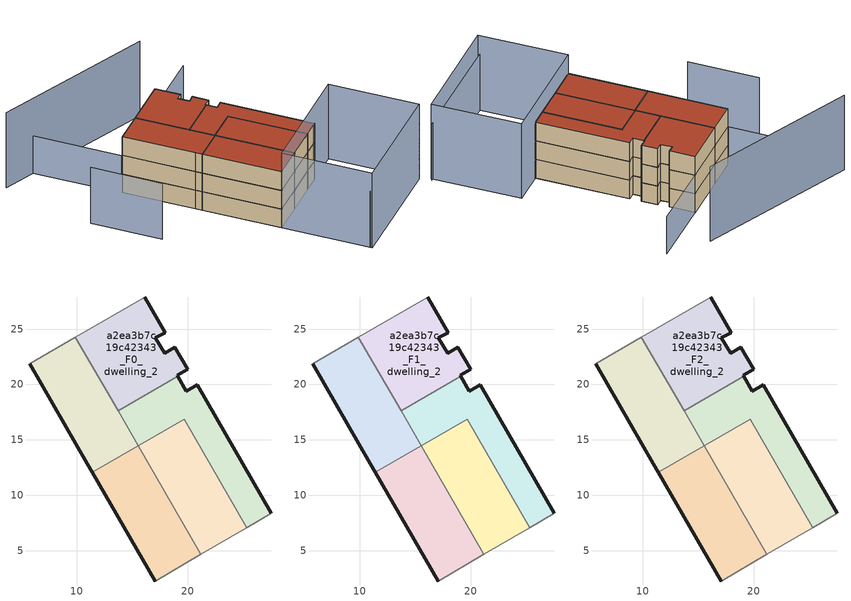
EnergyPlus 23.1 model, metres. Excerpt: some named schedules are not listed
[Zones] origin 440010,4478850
a2ea3b7c19c42343_F0_dwelling_0
 floor ground (EU_floor_Construction): 15.55,14.45 9.88,24.27 5.76,21.89 10.95,12.85 11.41,12.06 z0
 wall outside (EU_wall_Construction): 11.41,12.06 10.95,12.85 5.76,21.89 z0:3
 wall to a2ea3b7c19c42343_F0_dwelling_1 (EU_wall_Construction): 15.55,14.45 11.41,12.06 z0:3
 wall adiabatic (EU_wall_Construction): 5.76,21.89 9.88,24.27 z0:3
 wall to a2ea3b7c19c42343_F0_dwelling_2 (EU_wall_Construction): 9.88,24.27 13.72,17.62 z0:3
 wall to a2ea3b7c19c42343_F0_dwelling_4 (EU_wall_Construction): 13.72,17.62 15.54,14.47 z0:3
 wall to a2ea3b7c19c42343_F0_dwelling_3 (EU_wall_Construction): 15.54,14.47 15.55,14.45 z0:3
a2ea3b7c19c42343_F0_dwelling_1
 floor ground (EU_floor_Construction): 21.21,4.66 15.55,14.45 11.41,12.06 17.08,2.25 z0
 wall outside (EU_wall_Construction): 17.08,2.25 11.41,12.06 z0:3
 wall adiabatic (EU_wall_Construction): 21.21,4.66 17.08,2.25 z0:3
 wall to a2ea3b7c19c42343_F0_dwelling_3 (EU_wall_Construction): 15.55,14.45 21.21,4.66 z0:3
a2ea3b7c19c42343_F0_dwelling_2
 floor ground (EU_floor_Construction): 19.11,20.73 19.06,20.82 20.02,21.35 18.87,23.36 17.97,22.8 17.09,24.23 18,24.69 16.14,27.9 9.88,24.27 13.72,17.62 z0
 wall outside (EU_wall_Construction): 16.14,27.9 18,24.69 17.09,24.23 17.97,22.8 18.87,23.36 20.02,21.35 19.06,20.82 19.11,20.73 z0:3
 wall to a2ea3b7c19c42343_F0_dwelling_4 (EU_wall_Construction): 19.11,20.73 13.72,17.62 z0:3
 wall adiabatic (EU_wall_Construction): 9.88,24.27 16.14,27.9 z0:3
a2ea3b7c19c42343_F0_dwelling_3
 floor ground (EU_floor_Construction): 25.34,7.07 19.68,16.86 15.54,14.47 21.21,4.66 z0
 wall to a2ea3b7c19c42343_F0_dwelling_4 (EU_wall_Construction): 15.54,14.47 19.68,16.86 25.34,7.07 z0:3
 wall adiabatic (EU_wall_Construction): 25.34,7.07 21.21,4.66 z0:3
a2ea3b7c19c42343_F0_dwelling_4
 floor ground (EU_floor_Construction): 27.56,8.36 20.89,19.97 19.89,19.39 19.11,20.73 13.72,17.62 15.54,14.47 19.68,16.86 25.34,7.07 z0
 wall outside (EU_wall_Construction): 19.11,20.73 19.89,19.39 20.89,19.97 27.56,8.36 z0:3
 wall adiabatic (EU_wall_Construction): 27.56,8.36 25.34,7.07 z0:3
a2ea3b7c19c42343_F1_dwelling_0
 floor to a2ea3b7c19c42343_F0_dwelling_0 (EU_floor_Construction): 15.55,14.45 9.88,24.27 5.76,21.89 10.95,12.85 11.41,12.06 z3
 wall outside (EU_wall_Construction): 11.41,12.06 10.95,12.85 5.76,21.89 z3:6
 wall to a2ea3b7c19c42343_F1_dwelling_1 (EU_wall_Construction): 15.55,14.45 11.41,12.06 z3:6
 wall adiabatic (EU_wall_Construction): 5.76,21.89 9.88,24.27 z3:6
 wall to a2ea3b7c19c42343_F1_dwelling_2 (EU_wall_Construction): 9.88,24.27 13.72,17.62 z3:6
 wall to a2ea3b7c19c42343_F1_dwelling_4 (EU_wall_Construction): 13.72,17.62 15.54,14.47 z3:6
 wall to a2ea3b7c19c42343_F1_dwelling_3 (EU_wall_Construction): 15.54,14.47 15.55,14.45 z3:6
a2ea3b7c19c42343_F1_dwelling_1
 floor to a2ea3b7c19c42343_F0_dwelling_1 (EU_floor_Construction): 21.21,4.66 15.55,14.45 11.41,12.06 17.08,2.25 z3
 wall outside (EU_wall_Construction): 17.08,2.25 11.41,12.06 z3:6
 wall adiabatic (EU_wall_Construction): 21.21,4.66 17.08,2.25 z3:6
 wall to a2ea3b7c19c42343_F1_dwelling_3 (EU_wall_Construction): 15.55,14.45 21.21,4.66 z3:6
a2ea3b7c19c42343_F1_dwelling_2
 floor to a2ea3b7c19c42343_F0_dwelling_2 (EU_floor_Construction): 19.11,20.73 19.06,20.82 20.02,21.35 18.87,23.36 17.97,22.8 17.09,24.23 18,24.69 16.14,27.9 9.88,24.27 13.72,17.62 z3
 wall outside (EU_wall_Construction): 16.14,27.9 18,24.69 17.09,24.23 17.97,22.8 18.87,23.36 20.02,21.35 19.06,20.82 19.11,20.73 z3:6
 wall to a2ea3b7c19c42343_F1_dwelling_4 (EU_wall_Construction): 19.11,20.73 13.72,17.62 z3:6
 wall adiabatic (EU_wall_Construction): 9.88,24.27 16.14,27.9 z3:6
a2ea3b7c19c42343_F1_dwelling_3
 floor to a2ea3b7c19c42343_F0_dwelling_3 (EU_floor_Construction): 25.34,7.07 19.68,16.86 15.54,14.47 21.21,4.66 z3
 wall to a2ea3b7c19c42343_F1_dwelling_4 (EU_wall_Construction): 15.54,14.47 19.68,16.86 25.34,7.07 z3:6
 wall adiabatic (EU_wall_Construction): 25.34,7.07 21.21,4.66 z3:6
a2ea3b7c19c42343_F1_dwelling_4
 floor to a2ea3b7c19c42343_F0_dwelling_4 (EU_floor_Construction): 27.56,8.36 20.89,19.97 19.89,19.39 19.11,20.73 13.72,17.62 15.54,14.47 19.68,16.86 25.34,7.07 z3
 wall outside (EU_wall_Construction): 19.11,20.73 19.89,19.39 20.89,19.97 27.56,8.36 z3:6
 wall adiabatic (EU_wall_Construction): 27.56,8.36 25.34,7.07 z3:6
a2ea3b7c19c42343_F2_dwelling_0
 floor to a2ea3b7c19c42343_F1_dwelling_0 (EU_floor_Construction): 15.55,14.45 9.88,24.27 5.76,21.89 10.95,12.85 11.41,12.06 z6
 wall outside (EU_wall_Construction): 11.41,12.06 10.95,12.85 5.76,21.89 z6:9
 wall to a2ea3b7c19c42343_F2_dwelling_1 (EU_wall_Construction): 15.55,14.45 11.41,12.06 z6:9
 wall adiabatic (EU_wall_Construction): 5.76,21.89 9.88,24.27 z6:9
 wall to a2ea3b7c19c42343_F2_dwelling_2 (EU_wall_Construction): 9.88,24.27 13.72,17.62 z6:9
 wall to a2ea3b7c19c42343_F2_dwelling_4 (EU_wall_Construction): 13.72,17.62 15.54,14.47 z6:9
 wall to a2ea3b7c19c42343_F2_dwelling_3 (EU_wall_Construction): 15.54,14.47 15.55,14.45 z6:9
 roof outside (EU_roof_Construction): 9.88,24.27 15.55,14.45 11.41,12.06 10.95,12.85 5.76,21.89 z9
a2ea3b7c19c42343_F2_dwelling_1
 floor to a2ea3b7c19c42343_F1_dwelling_1 (EU_floor_Construction): 21.21,4.66 15.55,14.45 11.41,12.06 17.08,2.25 z6
 wall outside (EU_wall_Construction): 17.08,2.25 11.41,12.06 z6:9
 wall adiabatic (EU_wall_Construction): 21.21,4.66 17.08,2.25 z6:9
 wall to a2ea3b7c19c42343_F2_dwelling_3 (EU_wall_Construction): 15.55,14.45 21.21,4.66 z6:9
 roof outside (EU_roof_Construction): 15.55,14.45 21.21,4.66 17.08,2.25 11.41,12.06 z9
a2ea3b7c19c42343_F2_dwelling_2
 floor to a2ea3b7c19c42343_F1_dwelling_2 (EU_floor_Construction): 19.11,20.73 19.06,20.82 20.02,21.35 18.87,23.36 17.97,22.8 17.09,24.23 18,24.69 16.14,27.9 9.88,24.27 13.72,17.62 z6
 wall outside (EU_wall_Construction): 16.14,27.9 18,24.69 17.09,24.23 17.97,22.8 18.87,23.36 20.02,21.35 19.06,20.82 19.11,20.73 z6:9
 wall to a2ea3b7c19c42343_F2_dwelling_4 (EU_wall_Construction): 19.11,20.73 13.72,17.62 z6:9
 wall adiabatic (EU_wall_Construction): 9.88,24.27 16.14,27.9 z6:9
 roof outside (EU_roof_Construction): 18,24.69 17.09,24.23 17.97,22.8 18.87,23.36 20.02,21.35 19.06,20.82 19.11,20.73 13.72,17.62 9.88,24.27 16.14,27.9 z9
a2ea3b7c19c42343_F2_dwelling_3
 floor to a2ea3b7c19c42343_F1_dwelling_3 (EU_floor_Construction): 25.34,7.07 19.68,16.86 15.54,14.47 21.21,4.66 z6
 wall to a2ea3b7c19c42343_F2_dwelling_4 (EU_wall_Construction): 15.54,14.47 19.68,16.86 25.34,7.07 z6:9
 wall adiabatic (EU_wall_Construction): 25.34,7.07 21.21,4.66 z6:9
 roof outside (EU_roof_Construction): 19.68,16.86 25.34,7.07 21.21,4.66 15.54,14.47 z9
a2ea3b7c19c42343_F2_dwelling_4
 floor to a2ea3b7c19c42343_F1_dwelling_4 (EU_floor_Construction): 27.56,8.36 20.89,19.97 19.89,19.39 19.11,20.73 13.72,17.62 15.54,14.47 19.68,16.86 25.34,7.07 z6
 wall outside (EU_wall_Construction): 19.11,20.73 19.89,19.39 20.89,19.97 27.56,8.36 z6:9
 wall adiabatic (EU_wall_Construction): 27.56,8.36 25.34,7.07 z6:9
 roof outside (EU_roof_Construction): 20.89,19.97 27.56,8.36 25.34,7.07 19.68,16.86 15.54,14.47 13.72,17.62 19.11,20.73 19.89,19.39 z9
shading: 23.37,-8.61 38.55,0.16 / -1.95,18.94 3.07,10.06 z0:9; 18.79,34.34 -5.45,32.48 / 17.06,2.27 31.94,10.9 / 31.94,10.9 38.39,-0.22 / 38.39,-0.22 23.51,-8.86 / 23.51,-8.86 17.06,2.27 z0:12; 25.13,33.02 5.7,21.85 / 5.7,21.85 -0.61,32.83 z0:6
[Building]
EU S2 Campaign: North Axis=0; Terrain=City; Solar Distribution=FullExterior
[Site:Location]
Madrid: Latitude=40.5; Longitude=-3.5; Time Zone=1; Elevation=609
[SizingPeriod:WeatherFileDays]
AnnualSizingPeriod: Begin Month=1; Begin Day of Month=1; End Month=12; End Day of Month=31; Day of Week for Start Day=Monday; Use Weather File Daylight Saving Period=No; Use Weather File Rain and Snow Indicators=No
[MATERIAL]
EU_InternalMass_Material: Roughness=MediumRough; Thickness=0.1; Conductivity=1; Density=1800; Specific Heat=900; Thermal Absorptance=0.9; Solar Absorptance=0.7; Visible Absorptance=0.7
[MATERIAL:NOMASS] Roughness=MediumRough; Thermal Absorptance=0.9; Solar Absorptance=0.7; Visible Absorptance=0.7
Name | Thermal Resistance
EU_wall_NoMass | 1.60022
EU_roof_NoMass | 1.57597
EU_floor_NoMass | 0.470652
[CONSTRUCTION]
EU_wall_Construction: EU_wall_NoMass
EU_roof_Construction: EU_roof_NoMass
EU_floor_Construction: EU_floor_NoMass
EU_InternalMass_Construction: EU_InternalMass_Material
[ZONE] Type=1; Multiplier=1; Ceiling Height=autocalculate; Floor Area=autocalculate; Part of Total Floor Area=Yes
Name | Volume
a2ea3b7c19c42343_F0_dwelling_0; a2ea3b7c19c42343_F1_dwelling_0; a2ea3b7c19c42343_F2_dwelling_0 | 162.444
a2ea3b7c19c42343_F0_dwelling_1; a2ea3b7c19c42343_F1_dwelling_1; a2ea3b7c19c42343_F2_dwelling_1 | 162.472
a2ea3b7c19c42343_F0_dwelling_2; a2ea3b7c19c42343_F1_dwelling_2; a2ea3b7c19c42343_F2_dwelling_2 | 162.469
a2ea3b7c19c42343_F0_dwelling_3; a2ea3b7c19c42343_F1_dwelling_3; a2ea3b7c19c42343_F2_dwelling_3 | 162.462
a2ea3b7c19c42343_F0_dwelling_4; a2ea3b7c19c42343_F1_dwelling_4; a2ea3b7c19c42343_F2_dwelling_4 | 162.463
[INTERNALMASS] Construction=EU_InternalMass_Construction
Name | Zone or ZoneList | Surface Area
a2ea3b7c19c42343_F0_dwelling_0_EU_InternalMass | a2ea3b7c19c42343_F0_dwelling_0 | 54.1483
a2ea3b7c19c42343_F0_dwelling_1_EU_InternalMass | a2ea3b7c19c42343_F0_dwelling_1 | 54.1571
a2ea3b7c19c42343_F0_dwelling_2_EU_InternalMass | a2ea3b7c19c42343_F0_dwelling_2 | 54.1553
a2ea3b7c19c42343_F0_dwelling_3_EU_InternalMass | a2ea3b7c19c42343_F0_dwelling_3 | 54.1536
a2ea3b7c19c42343_F0_dwelling_4_EU_InternalMass | a2ea3b7c19c42343_F0_dwelling_4 | 54.1539
a2ea3b7c19c42343_F1_dwelling_0_EU_InternalMass | a2ea3b7c19c42343_F1_dwelling_0 | 54.1483
a2ea3b7c19c42343_F1_dwelling_1_EU_InternalMass | a2ea3b7c19c42343_F1_dwelling_1 | 54.1571
a2ea3b7c19c42343_F1_dwelling_2_EU_InternalMass | a2ea3b7c19c42343_F1_dwelling_2 | 54.1553
a2ea3b7c19c42343_F1_dwelling_3_EU_InternalMass | a2ea3b7c19c42343_F1_dwelling_3 | 54.1536
a2ea3b7c19c42343_F1_dwelling_4_EU_InternalMass | a2ea3b7c19c42343_F1_dwelling_4 | 54.1539
a2ea3b7c19c42343_F2_dwelling_0_EU_InternalMass | a2ea3b7c19c42343_F2_dwelling_0 | 54.1483
a2ea3b7c19c42343_F2_dwelling_1_EU_InternalMass | a2ea3b7c19c42343_F2_dwelling_1 | 54.1571
a2ea3b7c19c42343_F2_dwelling_2_EU_InternalMass | a2ea3b7c19c42343_F2_dwelling_2 | 54.1553
a2ea3b7c19c42343_F2_dwelling_3_EU_InternalMass | a2ea3b7c19c42343_F2_dwelling_3 | 54.1536
a2ea3b7c19c42343_F2_dwelling_4_EU_InternalMass | a2ea3b7c19c42343_F2_dwelling_4 | 54.1539
[OTHEREQUIPMENT] Fuel Type=Electricity; Design Level Calculation Method=Watts/Area; Power per Zone Floor Area=1; Fraction Latent=0; Fraction Radiant=0; Fraction Lost=0; Carbon Dioxide Generation Rate=0; EndUse Subcategory=EU_Step8_InternalGains
Name | Zone or ZoneList or Space or SpaceList | Schedule
EU_Step8_InternalGain_a2ea3b7c19c42343_F0_dwelling_0_f000 | a2ea3b7c19c42343_F0_dwelling_0 | EU_Step8_GainSchedule_a2ea3b7c19c42343_F0_dwelling_0_f000
EU_Step8_InternalGain_a2ea3b7c19c42343_F0_dwelling_1_f000 | a2ea3b7c19c42343_F0_dwelling_1 | EU_Step8_GainSchedule_a2ea3b7c19c42343_F0_dwelling_1_f000
EU_Step8_InternalGain_a2ea3b7c19c42343_F0_dwelling_2_f000 | a2ea3b7c19c42343_F0_dwelling_2 | EU_Step8_GainSchedule_a2ea3b7c19c42343_F0_dwelling_2_f000
EU_Step8_InternalGain_a2ea3b7c19c42343_F0_dwelling_3_f000 | a2ea3b7c19c42343_F0_dwelling_3 | EU_Step8_GainSchedule_a2ea3b7c19c42343_F0_dwelling_3_f000
EU_Step8_InternalGain_a2ea3b7c19c42343_F0_dwelling_4_f000 | a2ea3b7c19c42343_F0_dwelling_4 | EU_Step8_GainSchedule_a2ea3b7c19c42343_F0_dwelling_4_f000
EU_Step8_InternalGain_a2ea3b7c19c42343_F1_dwelling_0_f000 | a2ea3b7c19c42343_F1_dwelling_0 | EU_Step8_GainSchedule_a2ea3b7c19c42343_F1_dwelling_0_f000
EU_Step8_InternalGain_a2ea3b7c19c42343_F1_dwelling_1_f000 | a2ea3b7c19c42343_F1_dwelling_1 | EU_Step8_GainSchedule_a2ea3b7c19c42343_F1_dwelling_1_f000
EU_Step8_InternalGain_a2ea3b7c19c42343_F1_dwelling_2_f000 | a2ea3b7c19c42343_F1_dwelling_2 | EU_Step8_GainSchedule_a2ea3b7c19c42343_F1_dwelling_2_f000
EU_Step8_InternalGain_a2ea3b7c19c42343_F1_dwelling_3_f000 | a2ea3b7c19c42343_F1_dwelling_3 | EU_Step8_GainSchedule_a2ea3b7c19c42343_F1_dwelling_3_f000
EU_Step8_InternalGain_a2ea3b7c19c42343_F1_dwelling_4_f000 | a2ea3b7c19c42343_F1_dwelling_4 | EU_Step8_GainSchedule_a2ea3b7c19c42343_F1_dwelling_4_f000
EU_Step8_InternalGain_a2ea3b7c19c42343_F2_dwelling_0_f000 | a2ea3b7c19c42343_F2_dwelling_0 | EU_Step8_GainSchedule_a2ea3b7c19c42343_F2_dwelling_0_f000
EU_Step8_InternalGain_a2ea3b7c19c42343_F2_dwelling_1_f000 | a2ea3b7c19c42343_F2_dwelling_1 | EU_Step8_GainSchedule_a2ea3b7c19c42343_F2_dwelling_1_f000
EU_Step8_InternalGain_a2ea3b7c19c42343_F2_dwelling_2_f000 | a2ea3b7c19c42343_F2_dwelling_2 | EU_Step8_GainSchedule_a2ea3b7c19c42343_F2_dwelling_2_f000
EU_Step8_InternalGain_a2ea3b7c19c42343_F2_dwelling_3_f000 | a2ea3b7c19c42343_F2_dwelling_3 | EU_Step8_GainSchedule_a2ea3b7c19c42343_F2_dwelling_3_f000
EU_Step8_InternalGain_a2ea3b7c19c42343_F2_dwelling_4_f000 | a2ea3b7c19c42343_F2_dwelling_4 | EU_Step8_GainSchedule_a2ea3b7c19c42343_F2_dwelling_4_f000
[ZONEVENTILATION:DESIGNFLOWRATE] Schedule=EU_AlwaysOn; Design Flow Rate Calculation Method=AirChanges/Hour; Air Changes per Hour=0.480704; Ventilation Type=Natural; Fan Pressure Rise=0; Fan Total Efficiency=1; Constant Term Coefficient=1; Temperature Term Coefficient=0; Velocity Term Coefficient=0; Velocity Squared Term Coefficient=0; Minimum Indoor Temperature=-100; Maximum Indoor Temperature=100; Delta Temperature=-100; Minimum Outdoor Temperature=-100; Maximum Outdoor Temperature=100; Maximum Wind Speed=40
Name | Zone or ZoneList or Space or SpaceList
EU_ConstantAir_a2ea3b7c19c42343_F0_dwelling_0 | a2ea3b7c19c42343_F0_dwelling_0
EU_ConstantAir_a2ea3b7c19c42343_F0_dwelling_1 | a2ea3b7c19c42343_F0_dwelling_1
EU_ConstantAir_a2ea3b7c19c42343_F0_dwelling_2 | a2ea3b7c19c42343_F0_dwelling_2
EU_ConstantAir_a2ea3b7c19c42343_F0_dwelling_3 | a2ea3b7c19c42343_F0_dwelling_3
EU_ConstantAir_a2ea3b7c19c42343_F0_dwelling_4 | a2ea3b7c19c42343_F0_dwelling_4
EU_ConstantAir_a2ea3b7c19c42343_F1_dwelling_0 | a2ea3b7c19c42343_F1_dwelling_0
EU_ConstantAir_a2ea3b7c19c42343_F1_dwelling_1 | a2ea3b7c19c42343_F1_dwelling_1
EU_ConstantAir_a2ea3b7c19c42343_F1_dwelling_2 | a2ea3b7c19c42343_F1_dwelling_2
EU_ConstantAir_a2ea3b7c19c42343_F1_dwelling_3 | a2ea3b7c19c42343_F1_dwelling_3
EU_ConstantAir_a2ea3b7c19c42343_F1_dwelling_4 | a2ea3b7c19c42343_F1_dwelling_4
EU_ConstantAir_a2ea3b7c19c42343_F2_dwelling_0 | a2ea3b7c19c42343_F2_dwelling_0
EU_ConstantAir_a2ea3b7c19c42343_F2_dwelling_1 | a2ea3b7c19c42343_F2_dwelling_1
EU_ConstantAir_a2ea3b7c19c42343_F2_dwelling_2 | a2ea3b7c19c42343_F2_dwelling_2
EU_ConstantAir_a2ea3b7c19c42343_F2_dwelling_3 | a2ea3b7c19c42343_F2_dwelling_3
EU_ConstantAir_a2ea3b7c19c42343_F2_dwelling_4 | a2ea3b7c19c42343_F2_dwelling_4
[HVACTEMPLATE:THERMOSTAT] Constant Heating Setpoint=20; Constant Cooling Setpoint=50
EU_HeatOnly_a2ea3b7c19c42343_F0_dwelling_0; EU_HeatOnly_a2ea3b7c19c42343_F0_dwelling_1; EU_HeatOnly_a2ea3b7c19c42343_F0_dwelling_2; EU_HeatOnly_a2ea3b7c19c42343_F0_dwelling_3; EU_HeatOnly_a2ea3b7c19c42343_F0_dwelling_4; EU_HeatOnly_a2ea3b7c19c42343_F1_dwelling_0; EU_HeatOnly_a2ea3b7c19c42343_F1_dwelling_1; EU_HeatOnly_a2ea3b7c19c42343_F1_dwelling_2; EU_HeatOnly_a2ea3b7c19c42343_F1_dwelling_3; EU_HeatOnly_a2ea3b7c19c42343_F1_dwelling_4; EU_HeatOnly_a2ea3b7c19c42343_F2_dwelling_0; EU_HeatOnly_a2ea3b7c19c42343_F2_dwelling_1; EU_HeatOnly_a2ea3b7c19c42343_F2_dwelling_2; EU_HeatOnly_a2ea3b7c19c42343_F2_dwelling_3; EU_HeatOnly_a2ea3b7c19c42343_F2_dwelling_4
[HVACTEMPLATE:ZONE:IDEALLOADSAIRSYSTEM] System Availability Schedule=EU_AlwaysOn; Maximum Heating Supply Air Temperature=50; Minimum Cooling Supply Air Temperature=13; Maximum Heating Supply Air Humidity Ratio=0.0156; Minimum Cooling Supply Air Humidity Ratio=0.0077; Heating Limit=NoLimit; Cooling Limit=NoLimit; Heating Availability Schedule=EU_AlwaysOn; Cooling Availability Schedule=EU_CoolingOff; Dehumidification Control Type=ConstantSensibleHeatRatio; Cooling Sensible Heat Ratio=0.7; Dehumidification Setpoint=60; Humidification Control Type=None; Humidification Setpoint=30; Outdoor Air Method=None; Outdoor Air Flow Rate per Person=0.00944; Outdoor Air Flow Rate per Zone Floor Area=0; Outdoor Air Flow Rate per Zone=0; Demand Controlled Ventilation Type=None; Outdoor Air Economizer Type=NoEconomizer; Heat Recovery Type=None; Sensible Heat Recovery Effectiveness=0.7; Latent Heat Recovery Effectiveness=0.65
Name | Template Thermostat
a2ea3b7c19c42343_F0_dwelling_0 | EU_HeatOnly_a2ea3b7c19c42343_F0_dwelling_0
a2ea3b7c19c42343_F0_dwelling_1 | EU_HeatOnly_a2ea3b7c19c42343_F0_dwelling_1
a2ea3b7c19c42343_F0_dwelling_2 | EU_HeatOnly_a2ea3b7c19c42343_F0_dwelling_2
a2ea3b7c19c42343_F0_dwelling_3 | EU_HeatOnly_a2ea3b7c19c42343_F0_dwelling_3
a2ea3b7c19c42343_F0_dwelling_4 | EU_HeatOnly_a2ea3b7c19c42343_F0_dwelling_4
a2ea3b7c19c42343_F1_dwelling_0 | EU_HeatOnly_a2ea3b7c19c42343_F1_dwelling_0
a2ea3b7c19c42343_F1_dwelling_1 | EU_HeatOnly_a2ea3b7c19c42343_F1_dwelling_1
a2ea3b7c19c42343_F1_dwelling_2 | EU_HeatOnly_a2ea3b7c19c42343_F1_dwelling_2
a2ea3b7c19c42343_F1_dwelling_3 | EU_HeatOnly_a2ea3b7c19c42343_F1_dwelling_3
a2ea3b7c19c42343_F1_dwelling_4 | EU_HeatOnly_a2ea3b7c19c42343_F1_dwelling_4
a2ea3b7c19c42343_F2_dwelling_0 | EU_HeatOnly_a2ea3b7c19c42343_F2_dwelling_0
a2ea3b7c19c42343_F2_dwelling_1 | EU_HeatOnly_a2ea3b7c19c42343_F2_dwelling_1
a2ea3b7c19c42343_F2_dwelling_2 | EU_HeatOnly_a2ea3b7c19c42343_F2_dwelling_2
a2ea3b7c19c42343_F2_dwelling_3 | EU_HeatOnly_a2ea3b7c19c42343_F2_dwelling_3
a2ea3b7c19c42343_F2_dwelling_4 | EU_HeatOnly_a2ea3b7c19c42343_F2_dwelling_4
[SIZING:ZONE] Zone Cooling Design Supply Air Temperature Input Method=SupplyAirTemperature; Zone Cooling Design Supply Air Temperature=13; Zone Heating Design Supply Air Temperature Input Method=SupplyAirTemperature; Zone Heating Design Supply Air Temperature=50; Zone Cooling Design Supply Air Humidity Ratio=0.008; Zone Heating Design Supply Air Humidity Ratio=0.008; Cooling Design Air Flow Method=DesignDay; Cooling Design Air Flow Rate=0; Cooling Minimum Air Flow per Zone Floor Area=0.000762; Cooling Minimum Air Flow=0; Cooling Minimum Air Flow Fraction=0.2; Heating Design Air Flow Method=DesignDay; Heating Design Air Flow Rate=0; Heating Maximum Air Flow per Zone Floor Area=0.002032; Heating Maximum Air Flow=0.141576; Heating Maximum Air Flow Fraction=0.3; Account for Dedicated Outdoor Air System=No; Dedicated Outdoor Air System Control Strategy=NeutralSupplyAir; Dedicated Outdoor Air Low Setpoint Temperature for Design=autosize; Dedicated Outdoor Air High Setpoint Temperature for Design=autosize; Zone Load Sizing Method=Sensible Load Only No Latent Load; Zone Latent Cooling Design Supply Air Humidity Ratio Input Method=HumidityRatioDifference; Zone Cooling Design Supply Air Humidity Ratio Difference=0.005; Zone Latent Heating Design Supply Air Humidity Ratio Input Method=HumidityRatioDifference; Zone Humidification Design Supply Air Humidity Ratio Difference=0.005
a2ea3b7c19c42343_F0_dwelling_0; a2ea3b7c19c42343_F0_dwelling_1; a2ea3b7c19c42343_F0_dwelling_2; a2ea3b7c19c42343_F0_dwelling_3; a2ea3b7c19c42343_F0_dwelling_4; a2ea3b7c19c42343_F1_dwelling_0; a2ea3b7c19c42343_F1_dwelling_1; a2ea3b7c19c42343_F1_dwelling_2; a2ea3b7c19c42343_F1_dwelling_3; a2ea3b7c19c42343_F1_dwelling_4; a2ea3b7c19c42343_F2_dwelling_0
